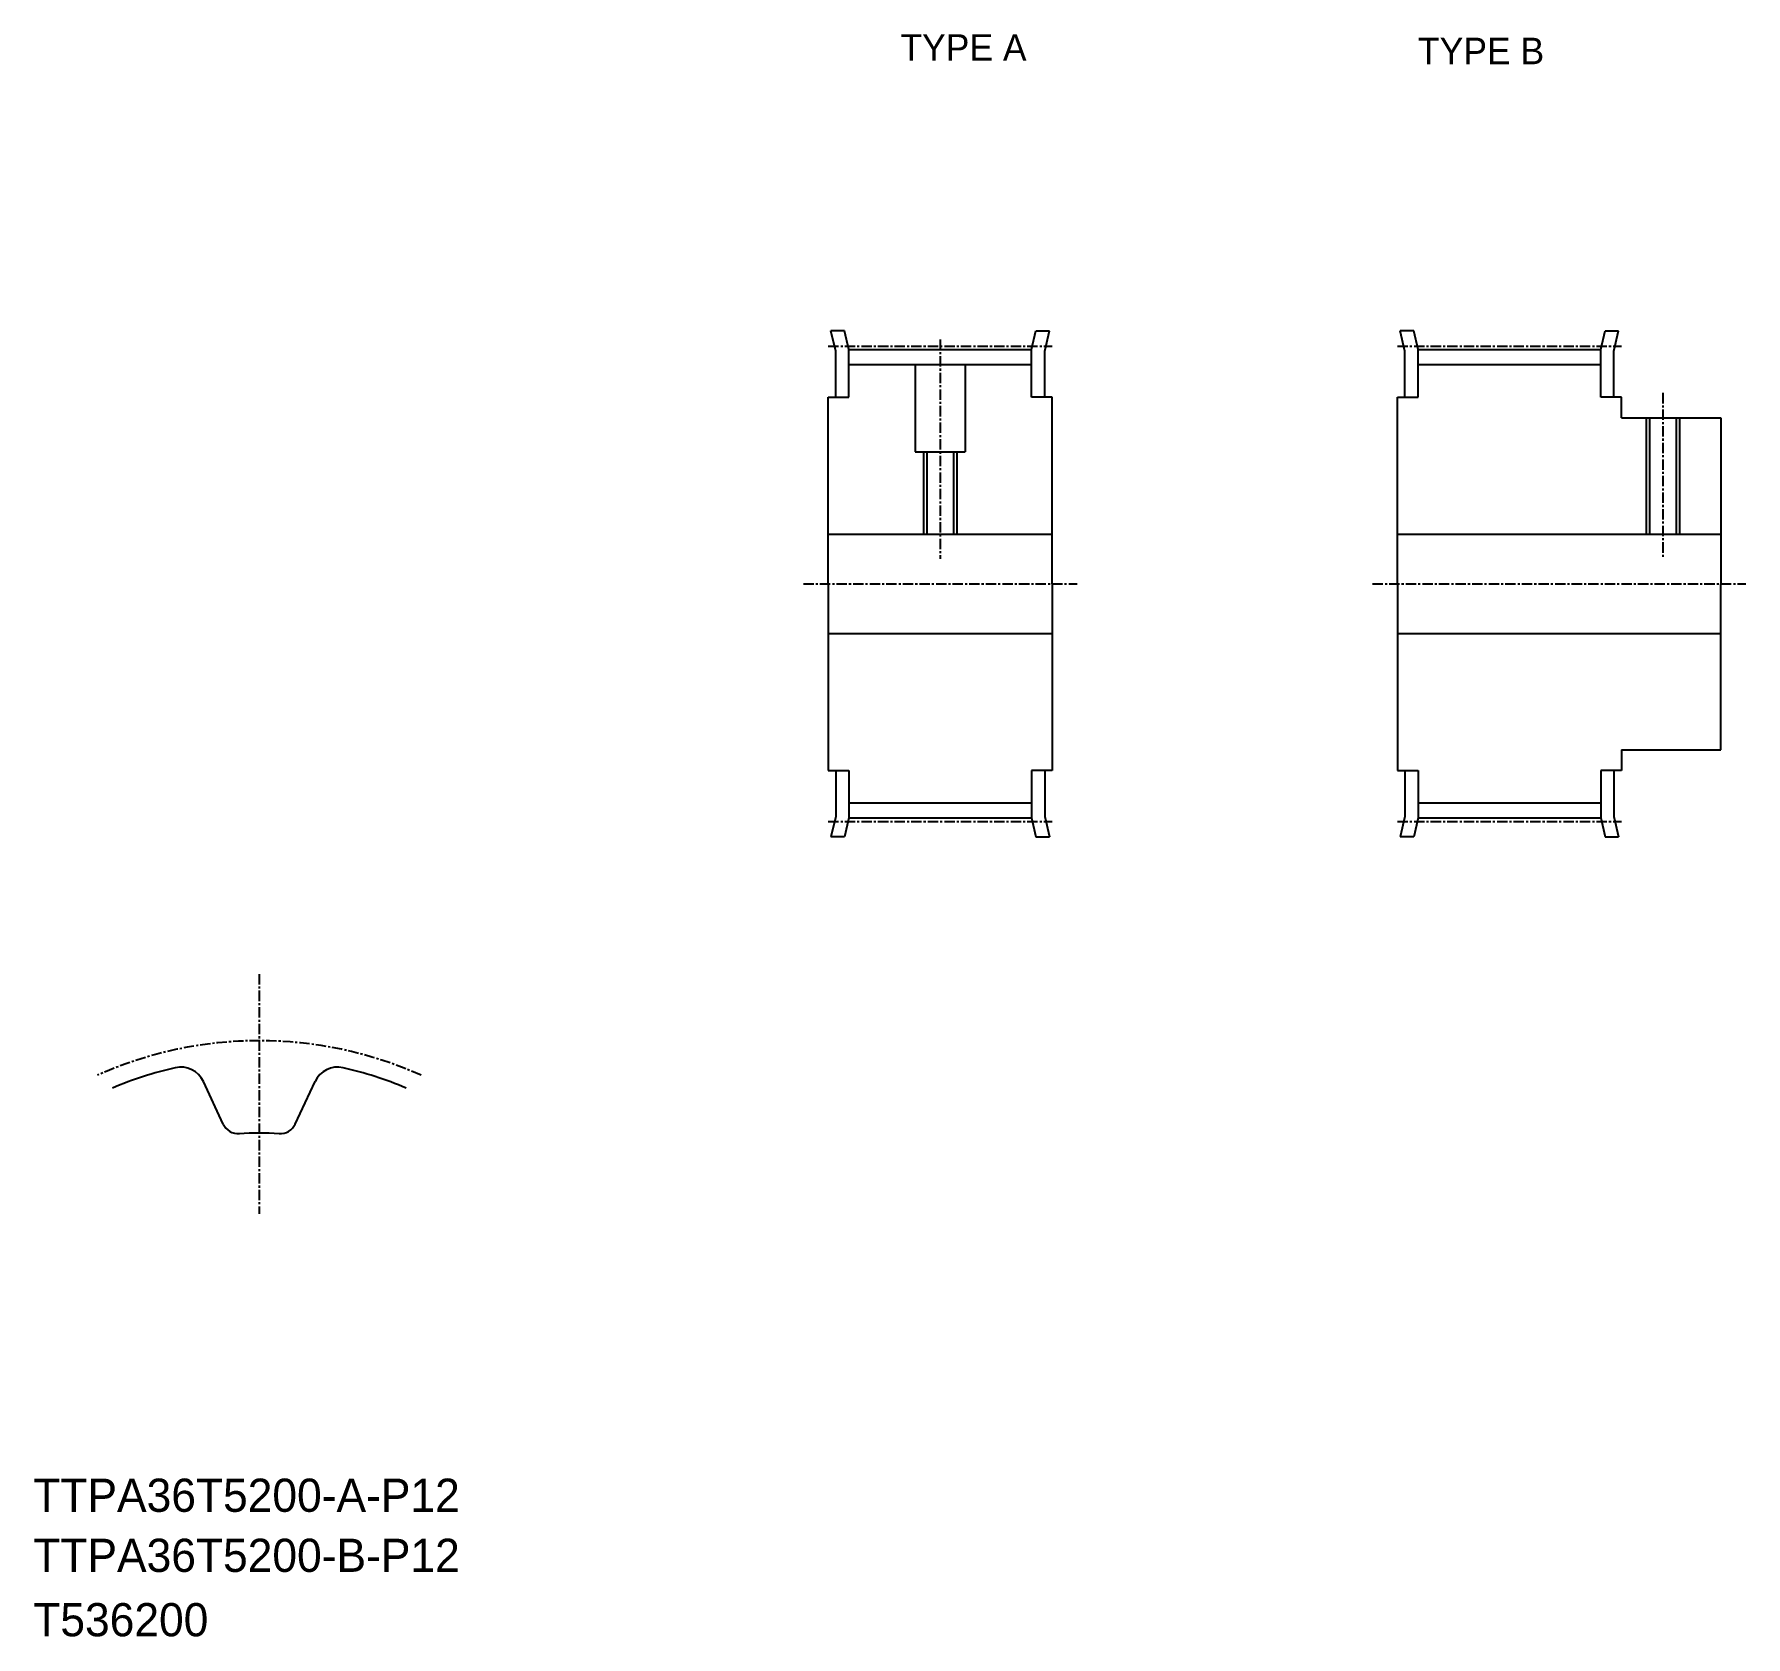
# Model space of a CAD drawing. Extents: x 10 to 216, y 10 to 203.
import ezdxf

# ---------------------------------------------------------------- set-up
doc = ezdxf.new("R2010")
doc.units = 0
doc.linetypes.add('CENTER', pattern=[2, 1.25, -0.25, 0.25, -0.25])
doc.layers.get('0').update_dxf_attribs({"linetype": 'CONTINUOUS'})
doc.layers.add('CENTER', color=1, linetype='CENTER')

msp = doc.modelspace()

# ---------------------------------------------------------------- linework, layer by layer
at = {"color": 7, "linetype": 'CONTINUOUS'}
for p, q in [((106.76, 164.9), (106.19, 167.36)), ((107.83, 167.36), (106.19, 167.36)), ((108.36, 165.09), (107.83, 167.36)), ((130.36, 165.09), (130.9, 167.36)), ((130.9, 167.36), (132.54, 167.36)), ((131.96, 164.9), (132.54, 167.36)), ((175.4, 164.9), (174.82, 167.36)), ((176.46, 167.36), (174.82, 167.36)), ((177, 165.09), (176.46, 167.36)), ((199, 165.09), (199.53, 167.36)), ((199.53, 167.36), (201.17, 167.36)), ((200.6, 164.9), (201.17, 167.36)), ((106.76, 159.36), (106.76, 164.9)), ((108.36, 159.36), (108.36, 165.09)), ((108.36, 165.09), (130.36, 165.09)), ((108.36, 163.29), (130.36, 163.29)), ((116.36, 163.29), (116.36, 152.76)), ((122.36, 163.29), (122.36, 152.76)), ((130.36, 159.36), (130.36, 165.09)), ((131.96, 159.36), (131.96, 164.9)), ((175.4, 159.36), (175.4, 164.9)), ((177, 165.09), (199, 165.09)), ((177, 159.36), (177, 165.09)), ((177, 163.29), (199, 163.29)), ((199, 159.36), (199, 165.09)), ((200.6, 159.36), (200.6, 164.9)), ((105.86, 136.86), (105.86, 159.36)), ((105.86, 159.36), (108.36, 159.36)), ((132.86, 159.36), (130.36, 159.36)), ((132.86, 136.86), (132.86, 159.36)), ((174.5, 136.86), (174.5, 159.36)), ((174.5, 159.36), (177, 159.36)), ((201.5, 159.36), (199, 159.36)), ((201.5, 156.86), (201.5, 159.36)), ((201.5, 156.86), (213.5, 156.86)), ((204.88, 156.86), (204.88, 142.86)), ((208.12, 156.86), (208.12, 142.86)), ((213.5, 156.86), (213.5, 136.86)), ((116.36, 152.76), (122.36, 152.76)), ((117.74, 152.76), (117.74, 142.86)), ((120.98, 152.76), (120.98, 142.86)), ((105.86, 142.86), (132.86, 142.86)), ((174.5, 142.86), (213.5, 142.86)), ((105.86, 136.86), (105.86, 114.36)), ((132.86, 136.86), (132.86, 114.36)), ((174.5, 136.86), (174.5, 114.36)), ((213.5, 116.86), (213.5, 136.86)), ((105.86, 130.86), (132.86, 130.86)), ((174.5, 130.86), (213.5, 130.86)), ((201.5, 116.86), (213.5, 116.86)), ((201.5, 116.86), (201.5, 114.36)), ((105.86, 114.36), (108.36, 114.36)), ((106.76, 114.36), (106.76, 108.82)), ((108.36, 114.36), (108.36, 108.64)), ((130.36, 114.36), (130.36, 108.64)), ((132.86, 114.36), (130.36, 114.36)), ((131.96, 114.36), (131.96, 108.82)), ((174.5, 114.36), (177, 114.36)), ((175.4, 114.36), (175.4, 108.82)), ((177, 114.36), (177, 108.64)), ((199, 114.36), (199, 108.64)), ((201.5, 114.36), (199, 114.36)), ((200.6, 114.36), (200.6, 108.82)), ((108.36, 110.44), (130.36, 110.44)), ((177, 110.44), (199, 110.44)), ((106.76, 108.82), (106.19, 106.36)), ((108.36, 108.64), (107.83, 106.36)), ((108.36, 108.64), (130.36, 108.64)), ((130.36, 108.64), (130.9, 106.36)), ((131.96, 108.82), (132.54, 106.36)), ((175.4, 108.82), (174.82, 106.36)), ((177, 108.64), (176.46, 106.36)), ((177, 108.64), (199, 108.64)), ((199, 108.64), (199.53, 106.36)), ((200.6, 108.82), (201.17, 106.36)), ((107.83, 106.36), (106.19, 106.36)), ((130.9, 106.36), (132.54, 106.36)), ((176.46, 106.36), (174.82, 106.36)), ((199.53, 106.36), (201.17, 106.36)), ((32.91, 71.74), (30.52, 76.87)), ((41.59, 71.74), (43.98, 76.87))]:
    msp.add_line(p, q, dxfattribs=at)
at = {"color": 3, "linetype": 'CONTINUOUS'}
for p, q in [((204.5, 156.86), (204.5, 142.86)), ((208.5, 156.86), (208.5, 142.86)), ((117.36, 152.76), (117.36, 142.86)), ((121.36, 152.76), (121.36, 142.86))]:
    msp.add_line(p, q, dxfattribs=at)
at = {"color": 7, "linetype": 'CONTINUOUS'}
for centre, radius, start, end in [((37.25, 34.04), 45.62, 102.8128, 112.8447), ((27.8, 75.6), 3, 25, 102.8128), ((46.7, 75.6), 3, 77.1872, 155), ((37.25, 34.04), 45.62, 67.1553, 77.1872), ((34.72, 72.58), 2, 205, 273.7512), ((37.25, 34.04), 36.62, 86.2488, 93.7512), ((39.78, 72.58), 2, 266.2488, 335)]:
    msp.add_arc(centre, radius, start, end, dxfattribs=at)
at = {"layer": 'CENTER', "color": 1, "linetype": 'CENTER'}
for p, q in [((105.86, 165.51), (132.86, 165.51)), ((119.36, 166.29), (119.36, 139.86)), ((174.5, 165.51), (201.5, 165.51)), ((206.5, 159.86), (206.5, 139.86)), ((102.86, 136.86), (135.86, 136.86)), ((171.5, 136.86), (216.5, 136.86)), ((105.86, 108.21), (132.86, 108.21)), ((174.5, 108.21), (201.5, 108.21)), ((37.25, 89.82), (37.25, 60.91))]:
    msp.add_line(p, q, dxfattribs=at)
msp.add_arc((37.25, 34.04), 47.75, 65.8872, 114.1128, dxfattribs=at)

# ---------------------------------------------------------------- texts
at = {"color": 7, "linetype": 'CONTINUOUS'}
for s, height, p in [('TYPE A', 3.2, (114.56, 199.9)), ('TYPE B', 3.2, (176.97, 199.48)), ('TTPA36T5200-A-P12', 4, (10, 25)), ('TTPA36T5200-B-P12', 4, (10, 17.76)), ('T536200', 4, (10, 10))]:
    msp.add_text(s, height=height, dxfattribs=at).set_placement(p)

doc.saveas('drawing.dxf')
